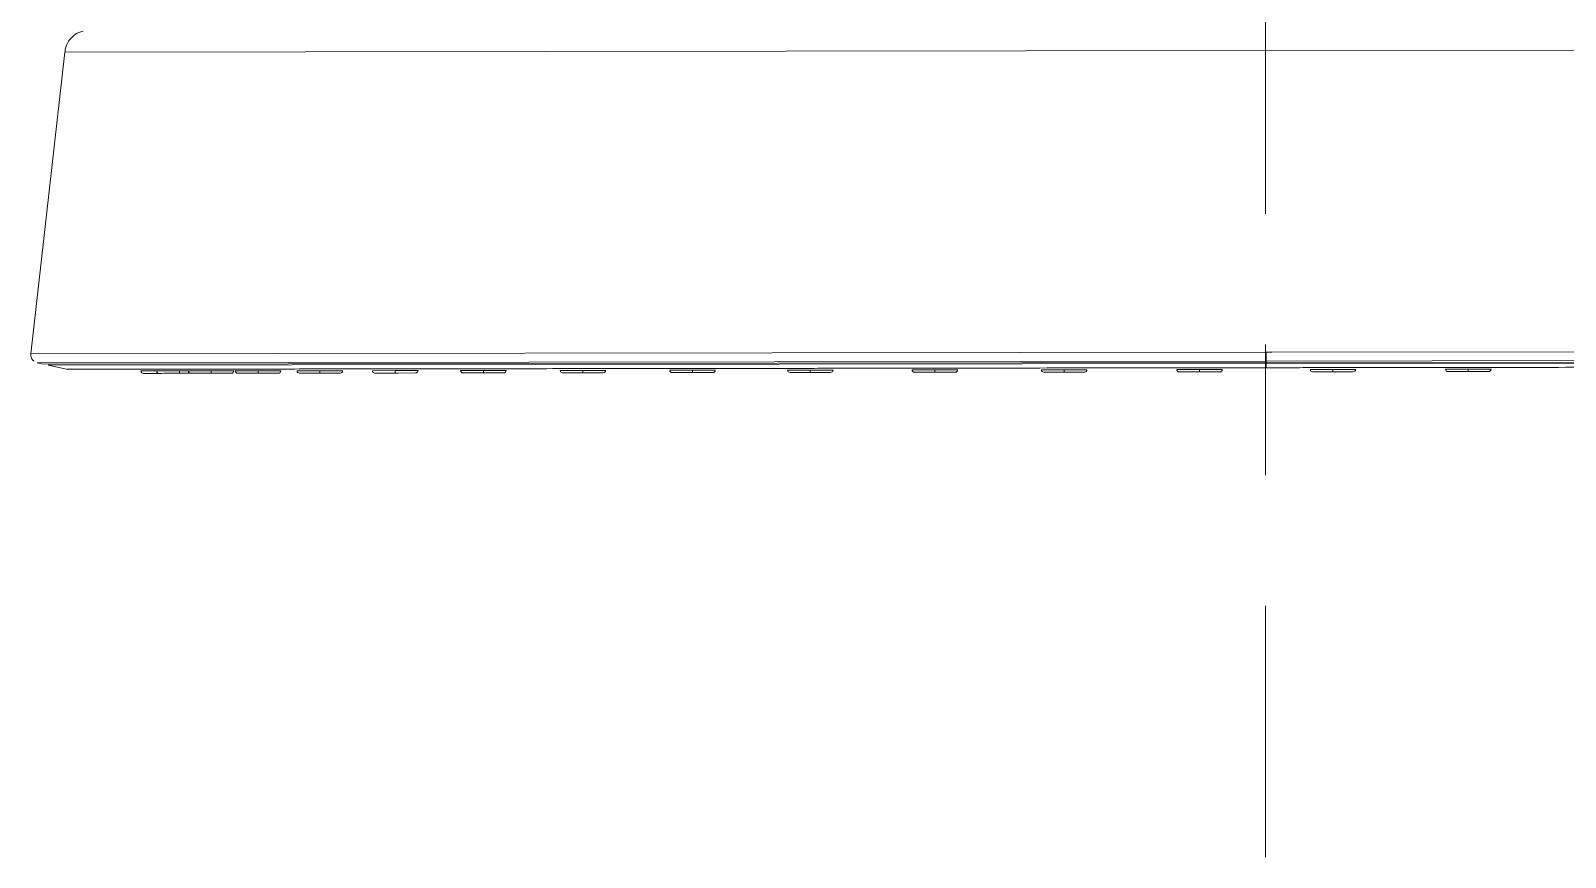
# Model space of a CAD drawing. Extents: x 12185 to 15344, y -91 to 2224.
# Drawn here: x 13035.2 to 13221.4, y 1279.6 to 1380 of the extents above; entities that cross this region are included whole.
import ezdxf

# ---------------------------------------------------------------- set-up
doc = ezdxf.new("R2010")
doc.units = 0
doc.header["$LTSCALE"] = 10
doc.header["$MEASUREMENT"] = 0
doc.linetypes.add('CENTER2', pattern=[28.575, 19.05, -3.175, 3.175, -3.175])
doc.layers.add('1', color=7, linetype='CONTINUOUS')
doc.layers.add('Cneter', color=1, linetype='CENTER2', lineweight=13)

msp = doc.modelspace()

# ---------------------------------------------------------------- linework, layer by layer
at = {"layer": '1', "color": 7, "linetype": 'Continuous', "lineweight": 18}
for p, q in [((13039.34, 1377.34), (13035.23, 1340.72)), ((13185.13, 1339.83), (13036.01, 1339.63)), ((13036.01, 1339.63), (13036.77, 1339.46)), ((13036.77, 1339.46), (13185.13, 1339.66)), ((13037.39, 1339.32), (13185.13, 1339.52)), ((13037.4, 1339.46), (13037.39, 1339.32)), ((13037.39, 1339.32), (13039.74, 1338.8)), ((13185.13, 1339.83), (13334.25, 1340.03)), ((13333.49, 1339.86), (13185.13, 1339.66)), ((13185.13, 1339.52), (13332.87, 1339.72)), ((13190.46, 1338.82), (13190.46, 1338.82)), ((13195.99, 1338.82), (13195.99, 1338.82)), ((13206.88, 1338.84), (13206.88, 1338.84)), ((13212.41, 1338.85), (13212.41, 1338.85)), ((13051.36, 1338.35), (13048.89, 1338.34)), ((13051.11, 1338.34), (13048.89, 1338.34)), ((13053.27, 1338.35), (13050.81, 1338.34)), ((13051.11, 1338.34), (13050.81, 1338.34)), ((13051.62, 1338.35), (13051.11, 1338.34)), ((13051.11, 1338.34), (13051.62, 1338.35)), ((13051.36, 1338.35), (13053.03, 1338.35)), ((13051.36, 1338.35), (13053.03, 1338.35)), ((13053.27, 1338.35), (13051.62, 1338.35)), ((13053.27, 1338.35), (13051.62, 1338.35)), ((13051.62, 1338.35), (13053.82, 1338.35)), ((13053.53, 1338.35), (13053.03, 1338.35)), ((13053.03, 1338.35), (13053.53, 1338.35)), ((13053.53, 1338.35), (13053.03, 1338.35)), ((13053.03, 1338.35), (13053.53, 1338.35)), ((13053.27, 1338.35), (13055.74, 1338.35)), ((13053.27, 1338.35), (13055.74, 1338.35)), ((13053.54, 1338.35), (13053.82, 1338.35)), ((13057.11, 1338.35), (13054.64, 1338.35)), ((13057.11, 1338.35), (13054.64, 1338.35)), ((13057.38, 1338.35), (13056.89, 1338.35)), ((13056.89, 1338.35), (13057.38, 1338.35)), ((13057.38, 1338.35), (13056.89, 1338.35)), ((13056.89, 1338.35), (13057.38, 1338.35)), ((13057.11, 1338.35), (13059.57, 1338.36)), ((13057.11, 1338.35), (13059.57, 1338.36)), ((13060.04, 1338.64), (13060.04, 1338.64)), ((13062.81, 1338.36), (13060.34, 1338.36)), ((13062.81, 1338.36), (13060.34, 1338.36)), ((13063.09, 1338.36), (13062.62, 1338.36)), ((13062.62, 1338.36), (13063.09, 1338.36)), ((13063.09, 1338.36), (13062.62, 1338.36)), ((13062.62, 1338.36), (13063.09, 1338.36)), ((13062.81, 1338.36), (13065.27, 1338.36)), ((13062.81, 1338.36), (13065.27, 1338.36)), ((13067.53, 1338.65), (13067.53, 1338.65)), ((13070.29, 1338.37), (13067.83, 1338.37)), ((13070.29, 1338.37), (13067.83, 1338.37)), ((13070.58, 1338.37), (13070.15, 1338.37)), ((13070.15, 1338.37), (13070.58, 1338.37)), ((13070.58, 1338.37), (13070.15, 1338.37)), ((13070.15, 1338.37), (13070.58, 1338.37)), ((13070.29, 1338.37), (13072.76, 1338.37)), ((13070.29, 1338.37), (13072.76, 1338.37)), ((13076.68, 1338.66), (13076.68, 1338.66)), ((13079.45, 1338.38), (13076.98, 1338.38)), ((13079.45, 1338.38), (13076.98, 1338.38)), ((13079.75, 1338.38), (13079.35, 1338.38)), ((13079.35, 1338.38), (13079.75, 1338.38)), ((13079.75, 1338.38), (13079.35, 1338.38)), ((13079.35, 1338.38), (13079.75, 1338.38)), ((13079.45, 1338.38), (13081.91, 1338.39)), ((13079.45, 1338.38), (13081.91, 1338.39)), ((13082.21, 1338.67), (13082.21, 1338.67)), ((13087.38, 1338.68), (13087.38, 1338.68)), ((13090.14, 1338.4), (13087.68, 1338.39)), ((13090.14, 1338.4), (13087.68, 1338.39)), ((13090.46, 1338.4), (13090.1, 1338.4)), ((13090.1, 1338.4), (13090.46, 1338.4)), ((13090.46, 1338.4), (13090.1, 1338.4)), ((13090.1, 1338.4), (13090.46, 1338.4)), ((13090.14, 1338.4), (13092.61, 1338.4)), ((13090.14, 1338.4), (13092.61, 1338.4)), ((13092.91, 1338.69), (13092.91, 1338.69)), ((13099.46, 1338.69), (13099.46, 1338.69)), ((13102.22, 1338.41), (13099.76, 1338.41)), ((13102.22, 1338.41), (13099.76, 1338.41)), ((13102.22, 1338.41), (13104.69, 1338.42)), ((13102.22, 1338.41), (13104.69, 1338.42)), ((13102.56, 1338.41), (13102.25, 1338.41)), ((13102.25, 1338.41), (13102.56, 1338.41)), ((13102.56, 1338.41), (13102.25, 1338.41)), ((13102.25, 1338.41), (13102.56, 1338.41)), ((13104.99, 1338.7), (13104.99, 1338.7)), ((13112.75, 1338.71), (13112.75, 1338.71)), ((13113.05, 1338.43), (13115.51, 1338.43)), ((13115.51, 1338.43), (13113.05, 1338.43)), ((13117.98, 1338.43), (13115.51, 1338.43)), ((13115.51, 1338.43), (13117.98, 1338.43)), ((13115.87, 1338.43), (13115.6, 1338.43)), ((13115.6, 1338.43), (13115.87, 1338.43)), ((13115.87, 1338.43), (13115.6, 1338.43)), ((13115.6, 1338.43), (13115.87, 1338.43)), ((13118.28, 1338.72), (13118.28, 1338.72)), ((13127.05, 1338.73), (13127.05, 1338.73)), ((13127.35, 1338.45), (13129.81, 1338.45)), ((13129.81, 1338.45), (13127.35, 1338.45)), ((13132.28, 1338.45), (13129.81, 1338.45)), ((13129.81, 1338.45), (13132.28, 1338.45)), ((13130.18, 1338.45), (13129.97, 1338.45)), ((13129.97, 1338.45), (13130.18, 1338.45)), ((13130.18, 1338.45), (13129.97, 1338.45)), ((13129.97, 1338.45), (13130.18, 1338.45)), ((13132.58, 1338.74), (13132.58, 1338.74)), ((13142.16, 1338.75), (13142.16, 1338.75)), ((13144.92, 1338.47), (13142.46, 1338.47)), ((13144.92, 1338.47), (13142.46, 1338.47)), ((13144.92, 1338.47), (13147.39, 1338.47)), ((13144.92, 1338.47), (13147.39, 1338.47)), ((13145.3, 1338.47), (13145.15, 1338.47)), ((13145.15, 1338.47), (13145.3, 1338.47)), ((13145.3, 1338.47), (13145.15, 1338.47)), ((13145.15, 1338.47), (13145.3, 1338.47)), ((13147.69, 1338.76), (13147.69, 1338.76)), ((13157.85, 1338.77), (13157.85, 1338.77)), ((13160.62, 1338.49), (13158.15, 1338.49)), ((13160.62, 1338.49), (13158.15, 1338.49)), ((13160.62, 1338.49), (13163.08, 1338.5)), ((13160.62, 1338.49), (13163.08, 1338.5)), ((13161.01, 1338.49), (13160.92, 1338.49)), ((13160.92, 1338.49), (13161.01, 1338.49)), ((13161.01, 1338.49), (13160.92, 1338.49)), ((13160.92, 1338.49), (13161.01, 1338.49)), ((13163.38, 1338.78), (13163.38, 1338.78)), ((13174.27, 1338.8), (13174.27, 1338.79)), ((13177.04, 1338.51), (13174.57, 1338.51)), ((13177.04, 1338.51), (13174.57, 1338.51)), ((13177.06, 1338.51), (13177.03, 1338.51)), ((13177.03, 1338.51), (13177.06, 1338.51)), ((13177.06, 1338.51), (13177.03, 1338.51)), ((13177.03, 1338.51), (13177.06, 1338.51)), ((13177.04, 1338.51), (13179.51, 1338.52)), ((13177.04, 1338.51), (13179.51, 1338.52)), ((13179.8, 1338.8), (13179.8, 1338.8)), ((13193.22, 1338.54), (13190.76, 1338.53)), ((13193.22, 1338.54), (13190.76, 1338.53)), ((13193.2, 1338.54), (13193.23, 1338.54)), ((13193.23, 1338.54), (13193.2, 1338.54)), ((13193.2, 1338.54), (13193.23, 1338.54)), ((13193.23, 1338.54), (13193.2, 1338.54)), ((13193.22, 1338.54), (13195.69, 1338.54)), ((13193.22, 1338.54), (13195.69, 1338.54)), ((13209.65, 1338.56), (13207.18, 1338.55)), ((13209.65, 1338.56), (13207.18, 1338.56)), ((13209.25, 1338.56), (13209.35, 1338.56)), ((13209.35, 1338.56), (13209.25, 1338.56)), ((13209.25, 1338.56), (13209.35, 1338.56)), ((13209.35, 1338.56), (13209.25, 1338.56)), ((13209.65, 1338.56), (13212.11, 1338.56)), ((13209.65, 1338.56), (13212.11, 1338.56))]:
    msp.add_line(p, q, dxfattribs=at)
at = {"layer": '1', "color": 7, "linetype": 'Continuous', "lineweight": 13}
for p, q in [((13185.08, 1377.54), (13039.34, 1377.34)), ((13185.08, 1377.54), (13330.81, 1377.74)), ((13035.23, 1340.72), (13185.13, 1340.92)), ((13185.13, 1340.92), (13185.83, 1340.92)), ((13185.13, 1340.92), (13185.13, 1340.81)), ((13185.13, 1340.81), (13185.13, 1339.83)), ((13335.03, 1341.12), (13185.83, 1340.92)), ((13185.13, 1339.66), (13185.13, 1339.83)), ((13185.13, 1339.52), (13185.13, 1339.66)), ((13190.46, 1338.82), (13193.22, 1338.82)), ((13193.22, 1338.82), (13193.22, 1338.54)), ((13193.22, 1338.82), (13195.99, 1338.82)), ((13206.88, 1338.84), (13209.65, 1338.84)), ((13209.65, 1338.84), (13212.41, 1338.85)), ((13209.65, 1338.84), (13209.65, 1338.56)), ((13048.59, 1338.63), (13050.51, 1338.63)), ((13050.51, 1338.63), (13053.27, 1338.63)), ((13053.27, 1338.35), (13053.27, 1338.63)), ((13053.27, 1338.63), (13054.34, 1338.63)), ((13054.34, 1338.63), (13057.11, 1338.64)), ((13057.11, 1338.35), (13057.11, 1338.64)), ((13057.11, 1338.64), (13059.87, 1338.64)), ((13060.04, 1338.64), (13062.81, 1338.64)), ((13062.81, 1338.64), (13065.57, 1338.65)), ((13062.81, 1338.36), (13062.81, 1338.64)), ((13067.53, 1338.65), (13070.29, 1338.65)), ((13070.29, 1338.65), (13073.06, 1338.66)), ((13070.29, 1338.37), (13070.29, 1338.65)), ((13076.68, 1338.66), (13079.45, 1338.67)), ((13079.45, 1338.38), (13079.45, 1338.67)), ((13079.45, 1338.67), (13082.21, 1338.67)), ((13079.45, 1338.38), (13079.45, 1338.38)), ((13087.38, 1338.68), (13090.14, 1338.68)), ((13090.14, 1338.68), (13092.91, 1338.69)), ((13090.14, 1338.4), (13090.14, 1338.68)), ((13090.14, 1338.4), (13090.14, 1338.4)), ((13099.46, 1338.69), (13102.22, 1338.7)), ((13102.22, 1338.41), (13102.22, 1338.7)), ((13102.22, 1338.7), (13104.99, 1338.7)), ((13115.51, 1338.72), (13112.75, 1338.71)), ((13115.51, 1338.43), (13115.51, 1338.72)), ((13115.51, 1338.72), (13118.28, 1338.72)), ((13129.81, 1338.74), (13127.05, 1338.73)), ((13129.81, 1338.45), (13129.81, 1338.74)), ((13129.81, 1338.74), (13132.58, 1338.74)), ((13142.16, 1338.75), (13144.92, 1338.76)), ((13144.92, 1338.76), (13144.92, 1338.47)), ((13144.92, 1338.76), (13147.69, 1338.76)), ((13157.85, 1338.77), (13160.62, 1338.78)), ((13160.62, 1338.78), (13160.62, 1338.49)), ((13160.62, 1338.78), (13163.38, 1338.78)), ((13174.27, 1338.8), (13177.04, 1338.8)), ((13177.04, 1338.8), (13177.04, 1338.51)), ((13177.04, 1338.8), (13179.8, 1338.8))]:
    msp.add_line(p, q, dxfattribs=at)
at = {"layer": '1', "color": 7, "linetype": 'Continuous', "lineweight": 18}
for centre, start, end in [((13190.76, 1338.83), 183.0772, 270.0772), ((13190.76, 1338.83), 183.0772, 270.0772), ((13195.69, 1338.84), 270.0772, 357.0772), ((13195.69, 1338.84), 270.0772, 357.0772), ((13207.18, 1338.85), 183.0772, 270.0772), ((13207.18, 1338.86), 183.0772, 270.0772), ((13212.11, 1338.86), 270.0772, 357.0772), ((13212.11, 1338.86), 270.0772, 357.0772), ((13048.89, 1338.64), 183.0772, 270.0772), ((13050.81, 1338.64), 183.0772, 270.0772), ((13054.64, 1338.65), 183.0772, 270.0772), ((13059.57, 1338.66), 270.0772, 357.0772), ((13059.57, 1338.66), 270.0772, 357.0772), ((13060.34, 1338.66), 183.0772, 270.0772), ((13060.34, 1338.66), 183.0772, 270.0772), ((13065.27, 1338.66), 270.0772, 357.0772), ((13065.27, 1338.66), 270.0772, 357.0772), ((13067.83, 1338.67), 183.0772, 270.0772), ((13067.83, 1338.67), 183.0772, 270.0772), ((13072.76, 1338.67), 270.0772, 357.0772), ((13072.76, 1338.67), 270.0772, 357.0772), ((13076.98, 1338.68), 183.0772, 270.0772), ((13076.98, 1338.68), 183.0772, 270.0772), ((13081.91, 1338.69), 270.0772, 357.0772), ((13081.91, 1338.69), 270.0772, 357.0772), ((13087.68, 1338.69), 183.0772, 270.0772), ((13087.68, 1338.69), 183.0772, 270.0772), ((13092.61, 1338.7), 270.0772, 357.0772), ((13092.61, 1338.7), 270.0772, 357.0772), ((13099.76, 1338.71), 183.0772, 270.0772), ((13099.76, 1338.71), 183.0772, 270.0772), ((13104.69, 1338.72), 270.0772, 357.0772), ((13104.69, 1338.72), 270.0772, 357.0772), ((13113.05, 1338.73), 183.0772, 270.0772), ((13113.05, 1338.73), 183.0772, 270.0772), ((13117.98, 1338.73), 270.0772, 357.0772), ((13117.98, 1338.73), 270.0772, 357.0772), ((13127.35, 1338.75), 183.0772, 270.0772), ((13127.35, 1338.75), 183.0772, 270.0772), ((13132.28, 1338.75), 270.0772, 357.0772), ((13132.28, 1338.75), 270.0772, 357.0772), ((13142.46, 1338.77), 183.0772, 270.0772), ((13142.46, 1338.77), 183.0772, 270.0772), ((13147.39, 1338.77), 270.0772, 357.0772), ((13147.39, 1338.77), 270.0772, 357.0772), ((13158.15, 1338.79), 183.0772, 270.0772), ((13158.15, 1338.79), 183.0772, 270.0772), ((13163.08, 1338.8), 270.0772, 357.0772), ((13163.08, 1338.8), 270.0772, 357.0772), ((13174.57, 1338.81), 183.0772, 270.0772), ((13174.57, 1338.81), 183.0772, 270.0772), ((13179.5, 1338.82), 270.0772, 357.0772), ((13179.5, 1338.82), 270.0772, 357.0772)]:
    msp.add_arc(centre, 0.3, start, end, dxfattribs=at)
at = {"layer": '1', "color": 7, "linetype": 'Continuous', "lineweight": 13}
msp.add_ellipse((13115.51, 1338.73), major_axis=(0, -0.3), ratio=0.000357, start_param=0, end_param=1.518437, dxfattribs=at)
at = {"layer": '1', "color": 7, "linetype": 'Continuous', "lineweight": 18}
for points, knots in [([(13041.57, 1379.91), (13041.48, 1379.88), (13041.08, 1379.78), (13040.43, 1379.4), (13039.77, 1378.68), (13039.4, 1377.94), (13039.38, 1377.48), (13039.39, 1377.36)], [0, 0, 0, 0, 0.080992, 0.344765, 0.611313, 0.901398, 1, 1, 1, 1]), ([(13035.25, 1340.77), (13035.24, 1340.72), (13035.2, 1340.54), (13035.27, 1340.26), (13035.42, 1339.99), (13035.54, 1339.86), (13035.62, 1339.81), (13035.62, 1339.81)], [0, 0, 0, 0, 0.151245, 0.498019, 0.769126, 0.995033, 1, 1, 1, 1]), ([(13039.63, 1338.83), (13039.63, 1338.83), (13039.63, 1338.83), (13039.75, 1338.83), (13040.1, 1338.83), (13040.57, 1338.83), (13040.86, 1338.83), (13041.56, 1338.83), (13041.97, 1338.83), (13042.47, 1338.83), (13042.5, 1338.83), (13042.56, 1338.83), (13042.59, 1338.83), (13042.68, 1338.83), (13042.86, 1338.83), (13043.31, 1338.83), (13043.73, 1338.83), (13044.6, 1338.84), (13045.24, 1338.84), (13046.62, 1338.84), (13048.11, 1338.84), (13050.68, 1338.84), (13052.6, 1338.85), (13054.63, 1338.85), (13055.7, 1338.85), (13057.39, 1338.85), (13057.97, 1338.85), (13058.85, 1338.86), (13059.3, 1338.86), (13059.83, 1338.86), (13060.14, 1338.86), (13060.29, 1338.86), (13061.61, 1338.86), (13062.89, 1338.86), (13065.54, 1338.86), (13066.92, 1338.87), (13069.75, 1338.87), (13072.67, 1338.87), (13077.31, 1338.88), (13080.59, 1338.88), (13083.95, 1338.89), (13085.67, 1338.89), (13088.33, 1338.89), (13089.23, 1338.9), (13090.59, 1338.9), (13091.16, 1338.9), (13091.73, 1338.9), (13091.96, 1338.9), (13092.08, 1338.9), (13092.43, 1338.9), (13094.51, 1338.9), (13096.63, 1338.91), (13100.46, 1338.91), (13102.41, 1338.91), (13106.36, 1338.92), (13110.37, 1338.92), (13116.55, 1338.93), (13120.79, 1338.94), (13125.09, 1338.94), (13127.27, 1338.95), (13130.58, 1338.95), (13131.7, 1338.95), (13133.1, 1338.96), (13133.38, 1338.96), (13133.94, 1338.96), (13134.22, 1338.96), (13135.06, 1338.96), (13135.63, 1338.96), (13138.45, 1338.96), (13140.72, 1338.97), (13145.28, 1338.97), (13147.56, 1338.97), (13152.16, 1338.98), (13156.78, 1338.99), (13163.77, 1339), (13168.48, 1339), (13173.2, 1339.01), (13175.57, 1339.01), (13180.33, 1339.02), (13182.73, 1339.02), (13185.13, 1339.03)], [0, 0, 0, 0, 0.000436, 0.031672, 0.062909, 0.062909, 0.094145, 0.094145, 0.125382, 0.125382, 0.127334, 0.127334, 0.129286, 0.129286, 0.133191, 0.141, 0.156618, 0.156618, 0.187854, 0.187854, 0.219091, 0.250327, 0.281563, 0.281563, 0.3128, 0.3128, 0.328418, 0.328418, 0.336227, 0.340132, 0.342084, 0.344036, 0.344036, 0.375273, 0.375273, 0.406509, 0.406509, 0.437745, 0.468982, 0.500218, 0.500218, 0.531454, 0.531454, 0.547073, 0.547073, 0.554882, 0.556834, 0.556834, 0.558786, 0.558786, 0.562691, 0.593927, 0.593927, 0.625164, 0.625164, 0.6564, 0.687636, 0.718873, 0.718873, 0.750109, 0.750109, 0.765727, 0.765727, 0.769632, 0.769632, 0.773536, 0.773536, 0.781345, 0.781345, 0.812582, 0.812582, 0.843818, 0.843818, 0.875055, 0.906291, 0.937527, 0.937527, 0.968764, 0.968764, 1, 1, 1, 1]), ([(13185.13, 1339.03), (13187.53, 1339.03), (13189.93, 1339.03), (13193.53, 1339.04), (13194.73, 1339.04), (13196.23, 1339.04), (13196.53, 1339.04), (13197.13, 1339.04), (13197.42, 1339.04), (13198.32, 1339.04), (13198.92, 1339.04), (13201.9, 1339.05), (13204.27, 1339.05), (13208.99, 1339.06), (13211.33, 1339.06), (13215.98, 1339.07), (13220.61, 1339.07), (13227.46, 1339.08), (13231.96, 1339.09), (13236.44, 1339.09), (13238.67, 1339.1), (13241.98, 1339.1), (13243.08, 1339.1), (13244.32, 1339.11), (13244.46, 1339.11), (13244.73, 1339.11), (13244.87, 1339.11), (13245.28, 1339.11), (13246.1, 1339.11), (13246.91, 1339.11), (13249.62, 1339.11), (13251.75, 1339.12), (13255.95, 1339.12), (13258.01, 1339.12), (13262.08, 1339.13), (13266.08, 1339.13), (13271.89, 1339.14), (13275.64, 1339.15), (13279.32, 1339.15), (13281.12, 1339.15), (13283.34, 1339.16), (13284, 1339.16), (13284.77, 1339.16), (13285.1, 1339.16), (13285.31, 1339.16), (13285.42, 1339.16), (13286.4, 1339.16), (13287.26, 1339.16), (13289.79, 1339.17), (13291.44, 1339.17), (13294.63, 1339.17), (13297.73, 1339.18), (13302.1, 1339.18), (13304.83, 1339.19), (13307.46, 1339.19), (13308.73, 1339.19), (13311.18, 1339.2), (13312.36, 1339.2), (13313.77, 1339.2), (13314.12, 1339.2), (13314.46, 1339.2), (13314.6, 1339.2), (13314.67, 1339.2), (13314.87, 1339.2), (13315.55, 1339.2), (13316.2, 1339.2), (13317.73, 1339.2), (13318.7, 1339.21), (13320.51, 1339.21), (13322.22, 1339.21), (13324.44, 1339.21), (13325.71, 1339.21), (13326.86, 1339.22), (13327.38, 1339.22), (13328.31, 1339.22), (13328.72, 1339.22), (13329.11, 1339.22), (13329.17, 1339.22), (13329.24, 1339.22), (13329.28, 1339.22), (13329.3, 1339.22), (13329.4, 1339.22), (13329.63, 1339.22), (13329.83, 1339.22), (13330.17, 1339.22), (13330.35, 1339.22), (13330.57, 1339.22), (13330.63, 1339.22), (13330.63, 1339.22)], [0, 0, 0, 0, 0.031266, 0.031266, 0.046899, 0.046899, 0.050807, 0.050807, 0.054716, 0.054716, 0.062532, 0.062532, 0.093798, 0.093798, 0.125064, 0.125064, 0.15633, 0.187596, 0.218862, 0.218862, 0.250128, 0.250128, 0.265761, 0.265761, 0.267715, 0.267715, 0.269669, 0.269669, 0.273578, 0.281394, 0.281394, 0.31266, 0.31266, 0.343926, 0.343926, 0.375192, 0.406458, 0.437724, 0.437724, 0.46899, 0.46899, 0.476807, 0.480715, 0.482669, 0.482669, 0.484623, 0.484623, 0.500256, 0.500256, 0.531522, 0.531522, 0.562788, 0.594054, 0.62532, 0.62532, 0.656587, 0.656587, 0.687853, 0.687853, 0.695669, 0.697623, 0.697623, 0.699577, 0.699577, 0.703486, 0.719119, 0.719119, 0.750385, 0.750385, 0.781651, 0.812917, 0.844183, 0.844183, 0.875449, 0.875449, 0.906715, 0.906715, 0.910623, 0.912577, 0.912577, 0.914531, 0.914531, 0.922348, 0.937981, 0.937981, 0.969247, 0.969247, 1, 1, 1, 1])]:
    msp.add_open_spline(points, degree=3, knots=knots, dxfattribs=at)
at = {"layer": '1', "color": 7, "linetype": 'Continuous', "lineweight": 13}
msp.add_open_spline([(13185.13, 1339.03), (13185.13, 1339.19), (13185.13, 1339.36), (13185.13, 1339.52)], degree=3, dxfattribs=at)
at = {"layer": 'Cneter', "lineweight": 5, "ltscale": 0.5}
msp.add_line((13185.04, 1452.97), (13185.04, 1279.57), dxfattribs=at)

doc.saveas('drawing.dxf')
